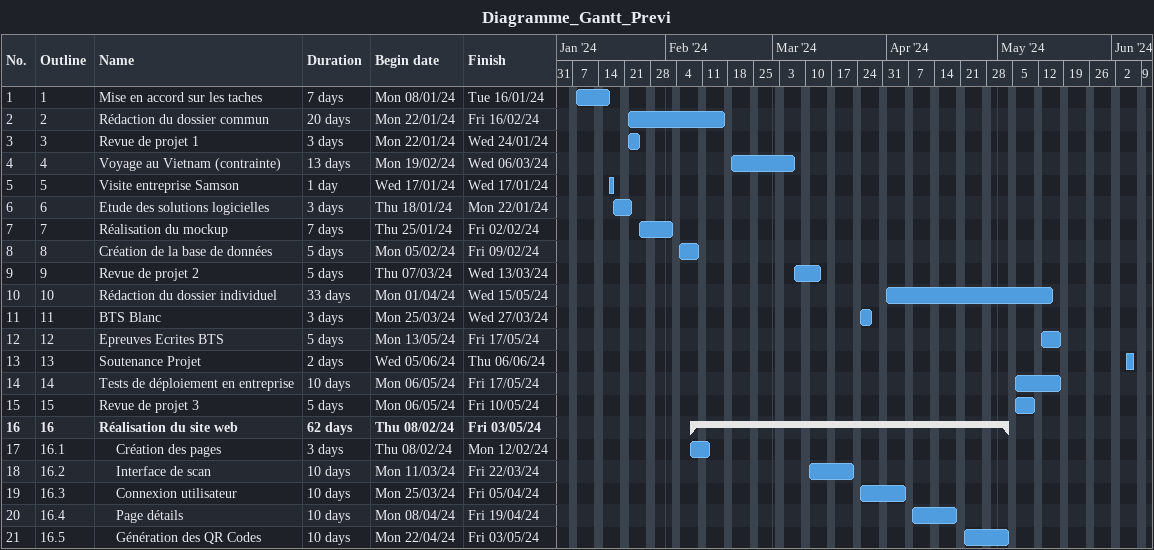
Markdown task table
Diagramme_Gantt_Previ

| ID | WBS | Task | Duration | Start | Finish |
|---|---|---|---|---|---|
| 1 | 1 | Mise en accord sur les taches | 7d | 2024-01-08 | 2024-01-16 |
| 2 | 2 | Rédaction du dossier commun | 20d | 2024-01-22 | 2024-02-16 |
| 3 | 3 | Revue de projet 1 | 3d | 2024-01-22 | 2024-01-24 |
| 4 | 4 | Voyage au Vietnam (contrainte) | 13d | 2024-02-19 | 2024-03-06 |
| 5 | 5 | Visite entreprise Samson | 1d | 2024-01-17 | 2024-01-17 |
| 6 | 6 | Etude des solutions logicielles | 3d | 2024-01-18 | 2024-01-22 |
| 7 | 7 | Réalisation du mockup | 7d | 2024-01-25 | 2024-02-02 |
| 8 | 8 | Création de la base de données | 5d | 2024-02-05 | 2024-02-09 |
| 9 | 9 | Revue de projet 2 | 5d | 2024-03-07 | 2024-03-13 |
| 10 | 10 | Rédaction du dossier individuel | 33d | 2024-04-01 | 2024-05-15 |
| 11 | 11 | BTS Blanc | 3d | 2024-03-25 | 2024-03-27 |
| 12 | 12 | Epreuves Ecrites BTS | 5d | 2024-05-13 | 2024-05-17 |
| 13 | 13 | Soutenance Projet | 2d | 2024-06-05 | 2024-06-06 |
| 14 | 14 | Tests de déploiement en entreprise | 10d | 2024-05-06 | 2024-05-17 |
| 15 | 15 | Revue de projet 3 | 5d | 2024-05-06 | 2024-05-10 |
| 16 | 16 | **Réalisation du site web** | 62d | 2024-02-08 | 2024-05-03 |
| 17 | 16.1 | Création des pages | 3d | 2024-02-08 | 2024-02-12 |
| 18 | 16.2 | Interface de scan | 10d | 2024-03-11 | 2024-03-22 |
| 19 | 16.3 | Connexion utilisateur | 10d | 2024-03-25 | 2024-04-05 |
| 20 | 16.4 | Page détails | 10d | 2024-04-08 | 2024-04-19 |
| 21 | 16.5 | Génération des QR Codes | 10d | 2024-04-22 | 2024-05-03 |
